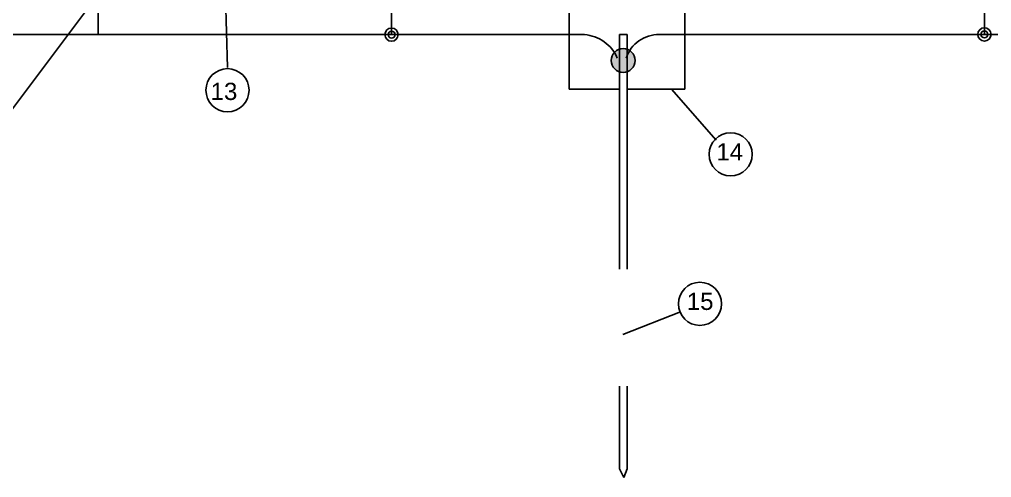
# Model space of a CAD drawing. Header units: metres. Extents: x 4188.7 to 4272.1, y 2012.8 to 2020.9.
# Drawn here: x 4218.562 to 4219.6, y 2015.576 to 2016.065 of the extents above; entities that cross this region are included whole.
import ezdxf

# ---------------------------------------------------------------- set-up
doc = ezdxf.new("R2010")
doc.units = ezdxf.units.M
for name, pattern in [('DASHDOT', [25.4, 12.7, -6.35, 0, -6.35]), ('DASHED', [0.75, 0.5, -0.25]), ('TRAÇO-PTO_P', [0.5, 0.25, -0.125, 0, -0.125])]:
    doc.linetypes.add(name, pattern=pattern)
for name, color, linetype in [('A-FORMATOINTERNO', 22, 'Continuous'), ('A-PORTA', 4, 'Continuous'), ('E-ATERRAMENTO', 3, 'TRAÇO-PTO_P'), ('E-CANALETA', 6, 'Continuous'), ('FORMATO_LEGENDA', 7, 'Continuous'), ('MALHA-DE-TERRA', 7, 'Continuous'), ('Tubulaçao', 7, 'TRAÇO-PTO_P')]:
    doc.layers.add(name, color=color, linetype=linetype)
doc.styles.add('arial', font='arial.ttf')

msp = doc.modelspace()

# ---------------------------------------------------------------- hatches: boundary and pattern name
at = {"layer": 'A-PORTA', "ltscale": 10}
msp.add_hatch(color=256, dxfattribs=at).paths.add_polyline_path([(4219.19448, 2016.02064, -1), (4219.21996, 2016.02064, -1)])

# ---------------------------------------------------------------- linework, layer by layer
at = {"color": 7}
for p, q in [((4218.54867, 2015.96083), (4218.64602, 2016.0906)), ((4219.30587, 2015.9357), (4219.25835, 2015.99036)), ((4219.26786, 2015.75259), (4219.20622, 2015.72845))]:
    msp.add_line(p, q, dxfattribs=at)
at = {"layer": 'A-FORMATOINTERNO', "ltscale": 10}
for centre, radius in [((4218.95955, 2016.04837), 0.00706), ((4219.59227, 2016.04859), 0.00706), ((4218.95955, 2016.04837), 0.00371), ((4219.59227, 2016.04859), 0.00371)]:
    msp.add_circle(centre, radius, dxfattribs=at)
at = {"layer": 'A-PORTA', "ltscale": 10}
msp.add_circle((4219.20673, 2016.02076), 0.01274, dxfattribs=at)
at = {"layer": 'E-ATERRAMENTO'}
msp.add_line((4218.95955, 2016.27788), (4218.95955, 2016.04837), dxfattribs=at)
at = {"layer": 'E-CANALETA'}
for centre in [(4218.78443, 2015.98908), (4219.32145, 2015.92072), (4219.28865, 2015.7613)]:
    msp.add_circle(centre, 0.023, dxfattribs=at)
at = {"layer": 'FORMATO_LEGENDA'}
msp.add_line((4218.78452, 2016.01333), (4218.78039, 2016.14451), dxfattribs=at)
at = {"layer": 'MALHA-DE-TERRA', "color": 1, "linetype": 'DASHDOT', "ltscale": 0.5}
for p, q in [((4218.64631, 2017.30375), (4218.64631, 2016.04847)), ((4219.5922, 2016.24123), (4219.59227, 2016.04859)), ((4218.04393, 2016.04837), (4219.16529, 2016.04837)), ((4219.24527, 2016.04837), (4220.36663, 2016.04837))]:
    msp.add_line(p, q, dxfattribs=at)
for centre, radius, start, end in [((4219.16221, 2016.00677), 0.04172, 23.433, 85.76542), ((4219.24434, 2016.01242), 0.03597, 88.50999, 162.2916)]:
    msp.add_arc(centre, radius, start, end, dxfattribs=at)
at = {"layer": 'Tubulaçao', "color": 1, "linetype": 'DASHED'}
msp.add_line((4219.21083, 2016.04837), (4219.20292, 2016.04837), dxfattribs=at)
at = {"layer": 'Tubulaçao', "color": 1}
for p, q in [((4219.20292, 2016.04837), (4219.20292, 2015.58541)), ((4219.21083, 2016.04837), (4219.21083, 2015.58541)), ((4219.20292, 2015.58541), (4219.20759, 2015.57602)), ((4219.20759, 2015.57602), (4219.21083, 2015.58541))]:
    msp.add_line(p, q, dxfattribs=at)
msp.add_lwpolyline([(4219.21083, 2015.99036), (4219.27258, 2015.99036), (4219.27258, 2016.11388), (4219.14907, 2016.11388), (4219.14907, 2015.99036), (4219.20292, 2015.99036)], dxfattribs=at)

# ---------------------------------------------------------------- texts
at = {"color": 7, "style": 'arial'}
for s, p in [('13', (4218.76646, 2015.97868)), ('14', (4219.30618, 2015.91416)), ('15', (4219.27463, 2015.75475))]:
    msp.add_text(s, height=0.018351, dxfattribs=at).set_placement(p)

doc.saveas('drawing.dxf')
